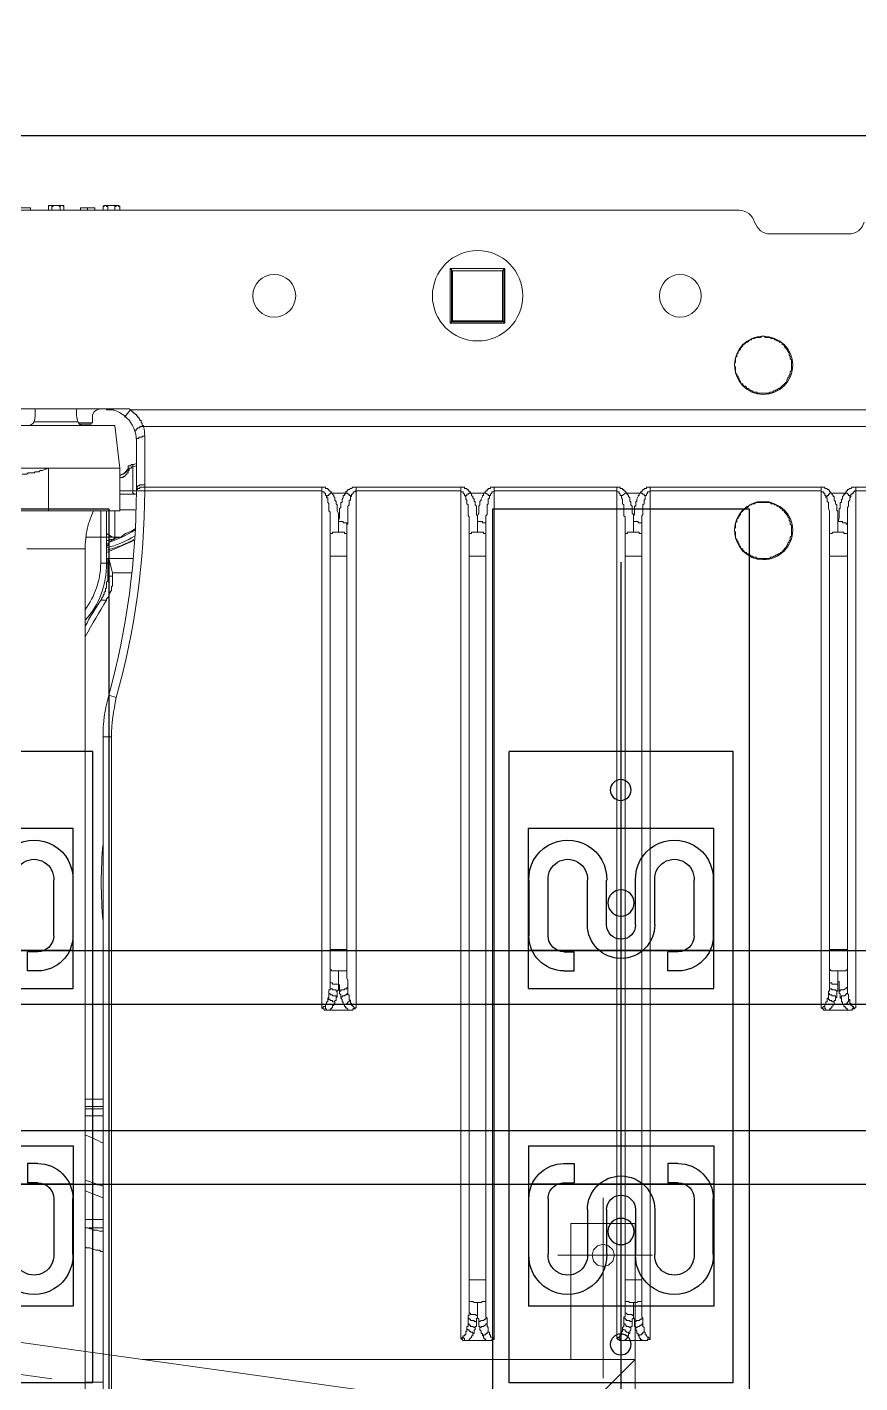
# Model space of a CAD drawing. Header units: millimetres. Extents: x 25083 to 52777, y 24772 to 45779.
# Drawn here: x 38773.1 to 39033.2, y 33867.6 to 34291.2 of the extents above; entities that cross this region are included whole.
import ezdxf

# ---------------------------------------------------------------- set-up
doc = ezdxf.new("R2010")
doc.units = ezdxf.units.MM
doc.layers.add('小车', color=7, linetype='Continuous')
doc.styles.get("Standard").update_dxf_attribs({"font": ''})
doc.styles.add('标准', font='', dxfattribs={"width": 0.667})
doc.styles.get('Standard').set_extended_font_data('SimSun')
doc.styles.get('标准').set_extended_font_data('FangSong_GB2312')
doc.dimstyles.new('ISO-25', dxfattribs={"dimtxt": 2.5, "dimasz": 2.5, "dimexe": 1.25, "dimexo": 0.625, "dimtad": 1, "dimtxsty": 'Standard', "dimcen": 2.5, "dimadec": 0, "dimazin": 0, "dimtfac": 1, "dimtmove": 0, "dimatfit": 3, "dimfxl": 1, "dimarcsym": 0})
doc.dimstyles.new('标准', dxfattribs={"dimtxt": 35, "dimasz": 4, "dimexe": 2, "dimexo": 0, "dimtad": 1, "dimdec": 1, "dimzin": 9, "dimdsep": 46, "dimtxsty": '标准', "dimcen": 0, "dimdle": 6, "dimazin": 2, "dimtfac": 1, "dimtdec": 1, "dimtmove": 0, "dimatfit": 3, "dimfxl": 1, "dimtolj": 1, "dimtzin": 0, "dimarcsym": 0})

# ---------------------------------------------------------------- blocks, each defined once
blk = doc.blocks.new('A$C6E4F4F8B')
for p, q in [((0, 70), (197.2, 70)), ((0, 70), (0, 0)), ((197.2, 70), (197.2, 0)), ((40.15, 63.8), (57.53, 63.8)), ((62.1, 63.92), (62.1, 6.08)), ((135.1, 63.92), (135.1, 6.08)), ((157.05, 63.8), (139.67, 63.8)), ((57.53, 57.8), (40.15, 57.8)), ((139.67, 57.8), (157.05, 57.8)), ((62.5, 52.83), (62.5, 49.63)), ((68.5, 52.83), (68.5, 49.63)), ((128.7, 52.83), (128.7, 49.63)), ((134.7, 52.83), (134.7, 49.63)), ((68.5, 49.63), (62.5, 49.63)), ((128.7, 49.63), (134.7, 49.63)), ((54.12, 45.5), (40.15, 45.5)), ((143.08, 45.5), (157.05, 45.5)), ((54.12, 39.5), (40.15, 39.5)), ((143.08, 39.5), (157.05, 39.5)), ((54.12, 30.5), (40.15, 30.5)), ((143.08, 30.5), (157.05, 30.5)), ((54.12, 24.5), (40.15, 24.5)), ((143.08, 24.5), (157.05, 24.5)), ((62.5, 17.17), (62.5, 20.37)), ((68.5, 20.37), (62.5, 20.37)), ((68.5, 17.17), (68.5, 20.37)), ((128.7, 17.17), (128.7, 20.37)), ((128.7, 20.37), (134.7, 20.37)), ((134.7, 17.17), (134.7, 20.37)), ((57.53, 12.2), (40.15, 12.2)), ((139.67, 12.2), (157.05, 12.2)), ((40.15, 6.2), (57.53, 6.2)), ((157.05, 6.2), (139.67, 6.2)), ((0, 0), (197.2, 0))]:
    blk.add_line(p, q)
at = {"color": 1}
for p, q in [((64, 63.92), (24, 63.92)), ((24, 63.92), (24, 6.08)), ((74, 63.92), (24, 63.92)), ((24, 63.92), (24, 6.08)), ((123.2, 63.92), (173.2, 63.92)), ((133.2, 63.92), (173.2, 63.92)), ((173.2, 63.92), (173.2, 6.08)), ((173.2, 63.92), (173.2, 6.08)), ((64, 6.08), (24, 6.08)), ((74, 6.08), (24, 6.08)), ((123.2, 6.08), (173.2, 6.08)), ((133.2, 6.08), (173.2, 6.08))]:
    blk.add_line(p, q, dxfattribs=at)
at = {"color": 6, "ltscale": 15}
for p, q in [((74, 6.08), (74, 63.92)), ((123.2, 6.08), (123.2, 63.92))]:
    blk.add_line(p, q, dxfattribs=at)
for centre in [(12, 34.89), (185.2, 34.89), (185.2, 34.89)]:
    blk.add_circle(centre, 3.25)
for centre in [(47.28, 35), (47.28, 35), (149.92, 35), (149.92, 35)]:
    blk.add_circle(centre, 4.1, dxfattribs=at)
for centre, radius, start, end in [((39.79, 51.65), 12.16, 88.3056, 271.6944), ((57.53, 52.83), 10.97, 0, 90), ((139.67, 52.83), 10.97, 90, 180), ((157.41, 51.65), 12.16, 268.3056, 91.6944), ((39.8, 51.65), 6.16, 86.7014, 273.2986), ((57.53, 52.83), 4.97, 0, 90), ((139.67, 52.83), 4.97, 90, 180), ((157.4, 51.65), 6.16, 266.7014, 93.2986), ((54.12, 35), 4.5, 270, 90), ((143.08, 35), 4.5, 90, 270), ((39.79, 18.35), 12.16, 88.3056, 271.6944), ((157.41, 18.35), 12.16, 268.3056, 91.6944), ((39.8, 18.35), 6.16, 86.7014, 273.2986), ((157.4, 18.35), 6.16, 266.7014, 93.2986), ((57.53, 17.17), 10.97, 270, 0), ((57.53, 17.17), 4.97, 270, 0), ((139.67, 17.17), 10.97, 180, 270), ((139.67, 17.17), 4.97, 180, 270)]:
    blk.add_arc(centre, radius, start, end)
at = {"ltscale": 15}
for centre, start, end in [((54.12, 35), 270, 90), ((143.08, 35), 90, 270)]:
    blk.add_arc(centre, 10.5, start, end, dxfattribs=at)
blk = doc.blocks.new('*D925')
at = {"color": 0, "lineweight": -2}
for p, q in [((29677.86, 34881.66), (29677.86, 32448.29)), ((40733.02, 34757.65), (40733.02, 32448.29)), ((29680.36, 32449.54), (40730.52, 32449.54))]:
    blk.add_line(p, q, dxfattribs=at)
at = {"color": 0}
for points in [[(29680.36, 32449.96), (29680.36, 32449.13), (29677.86, 32449.54)], [(40730.52, 32449.13), (40730.52, 32449.96), (40733.02, 32449.54)]]:
    blk.add_solid(points, dxfattribs=at)
at = {"layer": 'DEFPOINTS', "color": 0}
for p in [(29677.86, 34882.29), (40733.02, 34758.27), (40733.02, 32449.54)]:
    blk.add_point(p, dxfattribs=at)
at = {"color": 0, "insert": (35205.44, 32451.63), "char_height": 2.5, "attachment_point": 5}
blk.add_mtext('11055,15', dxfattribs=at)
blk = doc.blocks.new('zw$D2F4')
at = {"color": 7, "lineweight": 5}
for points in [[(960.71, 761.66), (960.71, 688.87)], [(992.64, 685.9), (992.64, 755.34)], [(1054.66, 755.34), (1054.66, 495.39)], [(974.07, 688.87), (974.07, 728.61)], [(987.44, 690.36), (987.44, 727.12)], [(1055.4, 716.72), (1055.4, 720.81)], [(948.82, 699.64), (948.82, 717.84)], [(972.22, 719.32), (972.22, 717.84), (972.59, 717.47), (972.59, 715.61), (972.96, 715.24), (972.96, 714.12), (973.33, 713.75), (973.33, 713.01), (973.7, 712.27), (973.7, 711.9), (974.07, 711.15)], [(1055.4, 716.72), (1054.66, 716.72)], [(988.56, 701.87), (988.56, 715.61)], [(960.71, 711.15), (974.07, 711.15)], [(1054.66, 711.15), (1055.77, 711.15)], [(1054.66, 710.04), (1055.77, 710.04)], [(1054.66, 707.44), (1055.77, 707.44)], [(1055.77, 711.15), (1056.14, 711.15), (1056.14, 710.78)], [(1055.77, 711.15), (1056.14, 710.78)], [(1056.14, 710.78), (1056.14, 710.04), (1055.77, 710.04)], [(1055.77, 710.04), (1055.77, 709.67), (1056.14, 709.67), (1056.14, 708.92)], [(1056.14, 708.92), (1056.14, 707.81), (1055.77, 707.81), (1055.77, 707.44)], [(1055.77, 707.44), (1056.14, 707.44), (1056.14, 707.07)], [(1056.14, 706.7), (1056.14, 710.78)], [(1054.66, 706.32), (1055.77, 706.32)], [(1056.14, 707.07), (1056.14, 706.32), (1055.77, 706.32)], [(1055.77, 706.32), (1056.14, 706.7)], [(529.56, 699.64), (948.82, 699.64)], [(688.5, 699.64), (688.5, 694.07)], [(730.83, 699.64), (730.46, 699.27), (730.46, 698.15), (730.09, 697.41), (730.09, 697.04), (729.72, 696.3), (729.72, 695.18), (729.35, 694.81), (729.35, 694.07)], [(736.78, 699.64), (736.78, 698.9), (736.4, 698.15), (736.4, 697.41), (736.03, 697.04), (736.03, 695.93), (735.66, 695.18), (735.66, 694.07)], [(739.38, 699.64), (739.38, 694.07)], [(748.29, 699.64), (746.06, 694.07)], [(751.63, 699.64), (749.77, 694.07)], [(771.68, 694.07), (771.68, 699.64)], [(773.91, 699.64), (773.91, 694.07)], [(774.65, 694.07), (774.65, 699.64)], [(776.88, 694.07), (776.88, 699.64)], [(987.81, 697.78), (987.81, 701.5)], [(988.19, 701.87), (988.19, 697.41)], [(1055.4, 701.13), (1054.66, 701.13)], [(1055.4, 698.9), (1054.66, 698.9)], [(1055.4, 696.67), (1055.4, 701.13)], [(736.78, 698.53), (736.78, 694.07)], [(932.85, 694.81), (932.85, 692.96)], [(944.37, 692.96), (944.37, 694.81)], [(944.37, 694.81), (960.71, 694.81)], [(987.81, 697.78), (988.19, 697.78)], [(988.19, 697.41), (990.04, 697.41)], [(1055.4, 696.67), (1054.66, 696.67)], [(890.15, 694.07), (527.33, 694.07)], [(650.25, 691.47), (890.15, 691.47)], [(890.15, 694.07), (890.15, 691.47)], [(903.15, 692.21), (902.4, 689.99)], [(932.85, 692.96), (933.23, 692.96), (933.97, 692.21), (934.71, 692.21), (935.08, 691.84), (935.45, 691.84), (935.82, 691.47), (936.94, 691.47), (937.31, 691.1), (939.91, 691.1), (940.28, 691.1)], [(940.28, 692.58), (940.28, 691.1)], [(941.4, 691.1), (940.28, 691.1)], [(945.85, 692.21), (941.4, 691.1)], [(941.4, 691.1), (941.4, 685.16)], [(944.37, 692.58), (944.37, 692.96)], [(944.37, 692.96), (960.71, 692.96)], [(945.85, 692.96), (945.85, 684.79)], [(948.82, 692.96), (945.85, 692.96)], [(951.42, 684.41), (947.71, 692.96)], [(949.19, 692.96), (948.82, 692.96)], [(948.82, 692.96), (949.19, 692.96)], [(949.19, 692.96), (949.56, 692.96), (949.94, 692.58), (950.68, 692.58), (950.68, 692.21), (951.05, 692.21), (951.05, 691.84)], [(951.42, 692.96), (951.42, 692.21), (951.79, 691.84), (951.79, 690.73), (952.16, 690.73), (952.16, 689.99), (952.54, 689.99), (952.54, 689.61)], [(955.14, 684.04), (954.39, 685.16), (953.65, 687.01), (952.54, 688.5), (952.16, 690.36), (951.79, 690.73)], [(953.65, 692.96), (952.54, 691.1)], [(960.71, 692.96), (953.65, 692.96)], [(992.64, 693.33), (992.64, 692.96), (992.27, 692.96)], [(992.27, 692.96), (992.27, 692.58)], [(992.27, 690.73), (992.27, 692.58)], [(1054.66, 694.07), (1055.77, 694.07)], [(1054.66, 692.58), (1055.77, 692.58)], [(1055.77, 694.07), (1055.77, 693.7), (1056.14, 693.7), (1056.14, 693.33)], [(1055.77, 694.07), (1056.14, 693.7)], [(1056.14, 693.33), (1056.14, 692.96), (1055.77, 692.96), (1055.77, 692.58)], [(1055.77, 692.58), (1056.14, 692.58), (1056.14, 691.47)], [(1056.14, 691.47), (1056.14, 690.36), (1055.77, 690.36)], [(1056.14, 689.24), (1056.14, 693.7)], [(952.54, 690.36), (960.71, 690.36)], [(974.07, 688.87), (960.71, 688.87)], [(961.08, 688.87), (961.08, 684.04)], [(965.9, 688.87), (965.9, 683.67)], [(967.02, 683.67), (967.02, 688.87)], [(974.07, 685.9), (973.33, 685.9), (973.33, 686.27), (972.59, 686.27), (972.59, 686.64), (972.22, 686.64), (971.85, 687.01), (971.48, 687.39), (971.48, 687.76), (971.1, 687.76), (971.1, 688.87)], [(973.33, 686.64), (972.96, 687.01), (972.59, 687.01), (972.59, 687.39), (972.22, 687.76), (972.22, 688.13), (971.85, 688.5), (971.85, 688.87)], [(973.33, 686.64), (972.96, 686.64)], [(974.07, 686.27), (973.7, 686.27), (973.33, 686.64)], [(974.07, 686.27), (973.7, 686.27)], [(987.44, 690.36), (974.07, 688.87)], [(974.45, 686.27), (974.07, 686.27)], [(974.45, 686.27), (974.07, 686.27), (974.07, 685.9)], [(974.45, 686.27), (974.82, 686.27), (974.82, 685.53)], [(992.27, 685.53), (990.04, 687.39)], [(1054.66, 690.36), (1055.77, 690.36)], [(1054.66, 688.87), (1055.77, 688.87)], [(1055.77, 690.36), (1055.77, 689.99), (1056.14, 689.99), (1056.14, 689.61)], [(1056.14, 689.61), (1056.14, 689.24), (1055.77, 689.24), (1055.77, 688.87)], [(1055.77, 688.87), (1056.14, 689.24)], [(967.02, 684.79), (966.28, 684.79), (966.28, 684.41), (965.9, 684.41), (965.9, 684.04)], [(974.45, 684.79), (967.02, 684.79)], [(967.02, 683.67), (967.02, 681.07)], [(967.02, 683.67), (967.76, 683.67)], [(968.13, 681.07), (968.13, 682.56), (967.76, 682.56), (967.76, 683.3), (967.39, 683.3), (967.39, 683.67), (967.02, 683.67)], [(967.76, 683.67), (982.62, 683.67)], [(967.76, 683.67), (968.13, 683.67), (968.13, 683.3), (968.5, 683.3), (968.5, 682.93), (968.88, 682.56), (968.88, 681.07)], [(974.07, 685.9), (974.07, 685.16), (974.45, 685.16), (974.45, 684.79)], [(974.45, 684.79), (974.82, 683.67)], [(975.19, 684.41), (975.19, 684.79), (974.45, 684.79)], [(975.19, 684.41), (975.19, 685.16), (974.82, 685.53)], [(975.56, 683.67), (975.19, 684.41)], [(982.62, 683.67), (983.36, 683.67), (983.36, 682.93), (983.73, 682.93), (983.73, 681.82), (984.1, 681.82), (984.1, 681.07)], [(985.22, 684.04), (985.96, 684.04), (985.96, 683.67), (986.33, 683.67), (986.33, 683.3), (986.7, 683.3), (986.7, 682.56), (987.07, 682.56), (987.07, 681.44)], [(987.07, 681.44), (987.44, 681.44), (987.44, 681.82), (988.19, 681.82), (988.19, 682.19), (988.93, 682.19), (988.93, 682.56), (989.3, 682.56), (989.67, 682.93), (990.04, 682.93), (990.04, 683.3), (990.41, 683.3), (990.41, 683.67), (990.79, 683.67), (990.79, 684.04), (991.16, 684.04), (991.16, 684.41), (991.53, 684.41), (991.53, 684.79), (992.27, 685.53)], [(992.27, 309.71), (992.27, 685.53)], [(967.02, 681.07), (967.02, 625.74)], [(967.02, 681.07), (968.13, 681.07)], [(968.13, 625.74), (968.13, 681.07)], [(968.13, 681.07), (968.88, 681.07)], [(968.88, 681.07), (984.1, 681.07)], [(987.07, 681.44), (987.07, 309.71)], [(805.11, 625.37), (805.11, 625), (804.73, 625), (804.73, 624.25)], [(805.85, 625), (805.85, 624.63), (805.11, 624.63), (805.11, 624.25), (804.73, 624.25)], [(804.73, 624.25), (804.73, 623.51)], [(804.73, 623.51), (804.73, 617.2)], [(806.96, 621.65), (806.59, 622.03), (806.22, 622.03), (806.22, 622.4), (805.48, 622.4), (805.48, 622.77), (805.11, 622.77), (805.11, 623.14), (804.73, 623.14), (804.73, 623.51)], [(968.13, 625.74), (805.48, 625.74)], [(805.48, 625.74), (805.48, 625.37)], [(805.48, 625.37), (805.85, 625.37), (805.85, 625)], [(805.85, 625), (805.85, 624.63), (806.59, 624.63), (806.59, 624.25), (807.33, 624.25), (807.33, 623.88), (808.08, 623.88), (808.45, 623.88)], [(808.45, 623.88), (808.45, 623.51), (808.08, 623.51), (808.08, 623.14), (807.71, 623.14), (807.71, 622.4), (807.33, 622.4), (807.33, 621.65)], [(808.45, 623.88), (808.82, 623.51), (809.93, 623.51)], [(809.93, 623.51), (809.93, 623.14), (809.56, 623.14), (809.56, 622.4), (809.19, 622.4), (809.19, 621.28), (808.82, 621.28), (808.82, 620.91)], [(809.93, 623.51), (811.05, 623.51), (811.05, 623.14), (811.79, 623.14)], [(811.79, 623.14), (811.42, 623.14), (811.42, 622.4), (811.05, 622.4), (811.05, 621.65), (811.05, 621.28), (810.68, 621.28), (810.68, 620.91)], [(811.79, 623.14), (813.65, 623.14)], [(813.65, 623.14), (813.28, 623.14), (813.28, 622.4), (812.9, 622.4), (812.9, 621.65), (812.9, 620.54)], [(813.65, 623.14), (817.36, 623.14)], [(817.36, 623.14), (817.36, 622.77), (816.99, 622.77), (816.99, 622.03), (816.99, 621.65), (816.99, 620.54)], [(953.65, 623.14), (817.36, 623.14)], [(823.67, 617.94), (823.67, 623.14)], [(946.59, 623.14), (946.59, 617.94)], [(953.65, 623.14), (960.33, 623.14), (960.71, 623.51), (962.93, 623.51), (963.31, 623.88), (964.79, 623.88), (964.79, 624.25), (965.16, 624.25)], [(954.02, 620.54), (954.02, 622.4), (953.65, 622.4), (953.65, 623.14)], [(966.28, 622.77), (966.28, 622.4), (965.9, 622.4), (965.53, 622.03), (965.16, 622.03), (964.79, 621.65), (964.05, 621.65), (963.68, 621.28), (962.93, 621.28), (962.56, 620.91), (960.71, 620.91), (959.96, 620.54), (957.36, 620.54), (956.62, 620.54), (954.02, 620.54)], [(965.16, 624.25), (965.53, 624.25), (965.53, 624.63), (966.28, 624.63), (966.28, 625), (966.65, 625), (966.65, 625.37), (966.65, 625.74), (967.02, 625.74)], [(966.28, 622.77), (966.28, 623.14), (965.9, 623.14), (965.9, 623.51), (965.53, 623.51), (965.53, 623.88), (965.16, 624.25)], [(966.28, 622.77), (966.65, 622.77), (966.65, 623.14), (967.02, 623.14), (967.02, 623.51), (967.39, 623.51), (967.39, 623.88), (967.76, 623.88), (967.76, 624.63), (968.13, 624.63), (968.13, 625), (968.13, 625.74)], [(966.28, 618.31), (966.28, 622.77)], [(804.73, 617.2), (804.73, 617.57), (805.11, 617.57), (805.11, 617.94), (805.48, 617.94), (805.48, 618.31), (805.85, 618.31), (805.85, 618.68), (806.22, 618.68)], [(806.22, 618.68), (806.59, 618.68), (806.59, 617.94), (806.96, 617.94), (806.96, 617.57), (807.33, 617.57), (807.33, 617.2), (807.71, 617.2), (807.71, 616.83)], [(808.82, 619.8), (808.45, 619.8), (808.08, 619.43), (807.33, 619.43), (807.33, 619.06), (806.59, 619.06)], [(807.33, 621.65), (806.96, 621.65)], [(807.33, 621.65), (806.96, 621.65)], [(807.33, 621.65), (807.71, 621.65), (807.71, 621.28), (808.82, 621.28), (808.82, 620.91)], [(808.82, 620.91), (810.68, 620.91)], [(808.82, 619.8), (809.56, 619.8), (809.93, 620.17), (810.68, 620.17)], [(809.93, 617.57), (809.93, 617.94), (809.56, 617.94), (809.56, 618.31), (809.19, 618.68), (809.19, 619.43), (808.82, 619.43), (808.82, 619.8)], [(812.9, 620.54), (811.05, 620.54), (810.68, 620.91)], [(816.99, 620.54), (812.9, 620.54), (812.53, 620.17), (810.68, 620.17)], [(811.79, 617.57), (811.79, 617.94), (811.42, 617.94), (811.42, 618.68), (811.05, 618.68), (811.05, 619.43), (811.05, 619.8), (810.68, 619.8), (810.68, 620.17)], [(816.99, 620.54), (812.9, 620.54)], [(816.99, 620.54), (816.99, 617.94), (817.36, 617.94)], [(953.65, 617.94), (953.65, 618.68), (954.02, 618.68), (954.02, 619.06), (954.02, 620.54)], [(954.02, 620.54), (957.36, 620.54)], [(956.62, 617.57), (956.62, 617.94), (956.99, 617.94), (956.99, 619.06), (957.36, 619.06), (957.36, 619.43), (957.36, 620.54)], [(960.71, 620.17), (961.45, 620.17), (961.82, 619.8), (962.19, 619.8)], [(962.19, 619.8), (963.31, 619.8), (963.31, 619.43)], [(963.31, 619.43), (964.42, 619.43)], [(965.16, 619.06), (965.53, 619.06), (965.53, 618.68), (965.9, 618.68), (965.9, 618.31), (966.28, 618.31)], [(804.73, 617.2), (804.73, 616.08)], [(804.73, 616.08), (805.11, 616.08), (805.11, 615.34), (805.48, 615.34), (805.48, 614.97)], [(805.85, 615.71), (805.48, 615.71), (805.48, 614.97)], [(805.48, 614.97), (968.13, 614.97)], [(805.85, 615.71), (805.85, 616.08), (806.22, 616.08), (806.22, 616.46), (806.96, 616.46), (806.96, 616.83), (807.71, 616.83)], [(809.93, 617.57), (809.56, 617.57), (809.56, 617.2), (808.08, 617.2), (807.71, 616.83)], [(811.79, 617.57), (809.93, 617.57)], [(817.36, 617.94), (814.76, 617.94), (814.02, 617.57), (811.79, 617.57)], [(953.65, 617.94), (817.36, 617.94)], [(956.62, 617.57), (956.62, 617.94), (953.65, 617.94)], [(965.16, 616.83), (964.05, 616.83), (964.05, 617.2), (962.56, 617.2), (962.19, 617.57), (956.62, 617.57)], [(965.16, 616.83), (965.53, 616.83), (965.53, 617.2), (965.9, 617.2), (965.9, 617.57), (966.28, 617.57), (966.28, 618.31)], [(967.02, 614.97), (967.02, 615.34), (966.65, 615.34), (966.65, 615.71), (966.28, 616.08), (965.9, 616.08), (965.9, 616.46), (965.16, 616.46), (965.16, 616.83)], [(968.13, 614.97), (968.13, 616.08), (967.76, 616.46), (967.76, 616.83), (967.39, 617.2), (967.39, 617.57), (967.02, 617.57), (967.02, 617.94), (966.65, 617.94), (966.65, 618.31), (966.28, 618.31)], [(967.02, 614.97), (967.02, 582.29)], [(968.13, 582.29), (968.13, 614.97)], [(1019.38, 568.55), (1019.38, 585.63)], [(1019.38, 585.63), (1036.46, 585.63)], [(1020.12, 584.89), (1019.38, 585.63)], [(1019.75, 568.92), (1019.75, 585.26)], [(1036.46, 585.26), (1019.75, 585.26)], [(1020.12, 584.89), (1020.12, 569.29)], [(1035.72, 584.89), (1020.12, 584.89)], [(1035.72, 584.89), (1036.46, 585.63)], [(1035.72, 584.89), (1035.72, 569.29)], [(1036.46, 585.63), (1036.46, 568.55)], [(1036.46, 585.26), (1036.46, 568.92)], [(701.87, 581.92), (701.5, 581.55), (701.5, 580.81)], [(702.61, 581.55), (702.24, 581.55), (702.24, 581.18), (701.5, 581.18), (701.5, 580.81)], [(701.5, 580.81), (701.5, 580.06)], [(968.13, 582.29), (702.24, 582.29)], [(702.24, 582.29), (702.24, 581.92)], [(702.24, 581.92), (702.61, 581.92), (702.61, 581.55)], [(702.61, 581.55), (702.98, 581.55), (702.98, 581.18), (703.35, 581.18), (703.35, 580.81), (704.47, 580.81), (704.47, 580.43), (704.84, 580.43), (705.21, 580.43)], [(705.21, 580.43), (704.84, 580.06), (704.84, 579.69), (704.47, 579.69), (704.47, 579.32), (704.1, 579.32), (704.1, 578.58), (703.73, 578.58), (703.73, 578.21)], [(705.21, 580.43), (705.95, 580.43), (705.95, 580.06), (706.7, 580.06)], [(953.65, 579.69), (958.85, 579.69), (959.22, 580.06), (962.56, 580.06), (962.93, 580.43), (964.05, 580.43), (964.42, 580.81), (965.16, 580.81)], [(965.16, 580.81), (965.53, 581.18), (965.9, 581.18), (966.28, 581.55), (966.65, 581.55), (966.65, 581.92), (966.65, 582.29), (967.02, 582.29)], [(966.28, 579.32), (966.28, 579.69), (965.9, 580.06), (965.9, 580.43), (965.53, 580.43), (965.53, 580.81), (965.16, 580.81)], [(966.28, 579.32), (966.65, 579.32), (966.65, 579.69), (967.02, 579.69), (967.02, 580.06), (967.39, 580.06), (967.39, 580.43), (967.76, 580.43), (967.76, 581.18), (968.13, 581.18), (968.13, 581.55), (968.13, 582.29)], [(701.5, 580.06), (701.5, 574.12)], [(703.73, 578.21), (703.73, 578.58), (702.98, 578.58), (702.98, 578.95), (702.61, 578.95), (701.87, 579.69), (701.5, 579.69), (701.5, 580.06)], [(705.58, 576.35), (704.84, 576.35), (704.47, 575.98), (703.73, 575.98), (703.73, 575.61), (702.98, 575.61)], [(703.73, 578.21), (704.84, 578.21), (704.84, 577.83), (705.58, 577.83)], [(706.7, 580.06), (706.7, 579.69), (706.32, 579.69), (706.32, 579.32), (705.95, 579.32), (705.95, 578.58), (705.58, 578.21), (705.58, 577.83)], [(705.58, 577.83), (705.95, 577.83), (705.95, 577.46), (707.44, 577.46)], [(705.58, 576.35), (705.95, 576.35), (705.95, 576.72), (707.44, 576.72)], [(706.7, 574.12), (706.7, 574.49), (706.32, 574.49), (706.32, 574.86), (705.95, 575.24), (705.95, 575.98), (705.58, 575.98), (705.58, 576.35)], [(706.7, 580.06), (708.55, 580.06)], [(708.55, 580.06), (708.55, 579.69), (708.18, 579.69), (708.18, 579.32), (707.81, 579.32), (707.81, 578.21), (707.44, 578.21), (707.44, 577.46)], [(709.3, 577.09), (708.55, 577.09), (708.55, 577.46), (707.44, 577.46)], [(713.38, 577.09), (708.55, 577.09), (708.18, 576.72), (707.44, 576.72)], [(708.55, 574.12), (708.55, 574.49), (708.18, 574.49), (708.18, 574.86), (707.81, 575.24), (707.81, 575.98), (707.44, 576.35), (707.44, 576.72)], [(708.55, 580.06), (709.3, 580.06), (709.3, 579.69), (710.41, 579.69)], [(710.41, 579.69), (710.04, 579.69), (710.04, 579.32), (709.67, 579.32), (709.67, 578.21), (709.67, 577.83), (709.3, 577.46), (709.3, 577.09)], [(713.38, 577.09), (709.3, 577.09)], [(710.41, 579.69), (714.12, 579.69)], [(714.12, 579.69), (713.75, 579.69), (713.75, 578.58), (713.38, 578.21), (713.38, 577.09)], [(713.38, 577.09), (713.38, 575.98), (713.75, 575.61), (713.75, 574.49), (714.12, 574.49)], [(953.65, 579.69), (714.12, 579.69)], [(720.44, 574.49), (720.44, 579.69)], [(946.59, 579.69), (946.59, 574.49)], [(954.02, 577.09), (954.02, 578.95), (953.65, 578.95), (953.65, 579.69)], [(953.65, 574.49), (953.65, 575.24), (954.02, 575.24), (954.02, 575.61), (954.02, 577.09)], [(966.28, 579.32), (965.9, 578.95), (965.53, 578.95), (965.16, 578.58), (964.79, 578.58), (964.42, 578.21), (963.68, 578.21), (963.68, 577.83), (962.56, 577.83), (962.19, 577.46), (959.59, 577.46), (958.85, 577.09), (957.36, 577.09), (956.62, 577.09), (954.02, 577.09)], [(954.02, 577.09), (957.36, 577.09)], [(956.62, 574.49), (956.99, 574.49), (956.99, 575.61), (957.36, 575.61), (957.36, 575.98), (957.36, 577.09)], [(960.71, 576.72), (962.19, 576.72)], [(962.19, 576.72), (962.56, 576.35), (963.31, 576.35)], [(963.31, 576.35), (963.68, 576.35), (964.05, 575.98), (964.42, 575.98)], [(966.28, 574.86), (966.28, 579.32)], [(701.5, 574.12), (701.5, 574.49), (701.87, 574.49), (701.87, 574.86), (702.24, 574.86), (702.24, 575.24), (702.98, 575.24), (702.98, 575.61)], [(701.5, 574.12), (701.5, 572.64)], [(701.5, 572.64), (701.87, 572.64), (701.87, 571.89), (702.24, 571.89)], [(702.61, 572.26), (702.24, 572.26), (702.24, 571.89)], [(702.24, 571.89), (968.13, 571.89)], [(702.61, 572.26), (702.61, 573.01), (703.35, 573.01), (703.35, 573.38), (704.1, 573.38), (704.1, 573.75), (704.47, 573.75)], [(702.98, 575.61), (702.98, 575.24), (703.35, 575.24), (703.35, 574.49), (703.73, 574.49), (703.73, 574.12), (704.1, 574.12), (704.1, 573.75), (704.47, 573.75)], [(706.7, 574.12), (705.95, 574.12), (705.58, 573.75), (704.47, 573.75)], [(708.55, 574.12), (706.7, 574.12)], [(714.12, 574.49), (708.92, 574.49), (708.55, 574.12)], [(953.65, 574.49), (714.12, 574.49)], [(956.62, 574.49), (953.65, 574.49)], [(965.16, 573.38), (964.79, 573.38), (964.42, 573.75), (962.93, 573.75), (962.56, 574.12), (959.59, 574.12), (959.22, 574.49), (956.62, 574.49)], [(965.16, 575.61), (965.53, 575.61), (965.53, 575.24), (966.28, 575.24), (966.28, 574.86)], [(965.16, 573.38), (965.53, 573.38), (965.53, 573.75), (965.9, 573.75), (965.9, 574.12), (966.28, 574.49), (966.28, 574.86)], [(967.02, 571.89), (966.65, 571.89), (966.65, 572.64), (966.28, 572.64), (965.9, 573.01), (965.53, 573.01), (965.53, 573.38), (965.16, 573.38)], [(968.13, 571.89), (968.13, 573.01), (967.76, 573.01), (967.76, 573.75), (967.39, 573.75), (967.39, 574.12), (967.02, 574.12), (967.02, 574.49), (966.65, 574.49), (966.65, 574.86), (966.28, 574.86)], [(967.02, 571.89), (967.02, 533.64)], [(968.13, 533.64), (968.13, 571.89)], [(1020.12, 569.29), (1019.38, 568.55)], [(1036.46, 568.55), (1019.38, 568.55)], [(1019.75, 568.92), (1036.46, 568.92)], [(1020.12, 569.29), (1035.72, 569.29)], [(1035.72, 569.29), (1036.46, 568.55)], [(701.87, 533.27), (701.87, 532.9), (701.5, 532.9), (701.5, 532.16)], [(702.61, 532.9), (702.24, 532.9), (702.24, 532.53), (701.5, 532.53), (701.5, 532.16)], [(701.5, 532.16), (701.5, 531.41)], [(701.5, 531.41), (701.5, 525.47)], [(703.73, 529.56), (703.73, 529.93), (702.98, 529.93), (702.98, 530.3), (702.24, 530.3), (702.24, 530.67), (701.87, 530.67), (701.87, 531.04), (701.5, 531.04), (701.5, 531.41)], [(968.13, 533.64), (702.24, 533.64)], [(702.24, 533.64), (702.24, 533.27)], [(702.24, 533.27), (702.61, 533.27), (702.61, 532.9)], [(702.61, 532.9), (702.98, 532.53), (703.35, 532.53), (703.35, 532.16), (704.1, 532.16), (704.47, 531.79), (704.84, 531.79), (705.21, 531.79)], [(705.21, 531.79), (704.84, 531.41), (704.84, 531.04), (704.47, 531.04), (704.47, 530.67), (704.1, 530.67), (704.1, 529.93), (703.73, 529.93), (703.73, 529.56)], [(703.73, 529.56), (704.47, 529.56), (704.84, 529.19), (705.58, 529.19)], [(705.21, 531.79), (705.58, 531.79), (705.95, 531.41), (706.7, 531.41)], [(706.7, 531.41), (706.7, 531.04), (706.32, 531.04), (706.32, 530.67), (705.95, 530.67), (705.95, 529.93), (705.58, 529.56), (705.58, 529.19)], [(706.7, 531.41), (708.55, 531.41)], [(708.55, 531.41), (708.55, 531.04), (708.18, 531.04), (708.18, 530.67), (707.81, 530.67), (707.81, 529.56), (707.44, 529.56), (707.44, 528.82)], [(708.55, 531.41), (708.92, 531.41), (708.92, 531.04), (710.41, 531.04)], [(710.41, 531.04), (710.04, 531.04), (710.04, 530.67), (709.67, 530.3), (709.67, 529.56), (709.67, 528.82), (709.3, 528.82), (709.3, 528.44)], [(710.41, 531.04), (714.12, 531.04)], [(714.12, 531.04), (713.75, 531.04), (713.75, 529.93), (713.38, 529.56), (713.38, 528.44)], [(953.65, 531.04), (714.12, 531.04)], [(720.44, 525.84), (720.44, 531.04)], [(946.59, 531.04), (946.59, 525.84)], [(953.65, 531.04), (958.85, 531.04), (959.22, 531.41), (962.56, 531.41), (962.93, 531.79), (964.42, 531.79), (964.79, 532.16), (965.16, 532.16)], [(954.02, 528.44), (954.02, 530.3), (953.65, 530.3), (953.65, 531.04)], [(966.28, 530.67), (965.53, 529.93), (965.16, 529.93), (964.79, 529.56), (963.68, 529.56), (963.68, 529.19), (962.56, 529.19), (962.19, 528.82), (959.96, 528.82), (959.59, 528.44), (957.36, 528.44), (956.62, 528.44), (954.02, 528.44)], [(965.16, 532.16), (965.53, 532.16), (965.53, 532.53), (965.9, 532.53), (966.28, 532.9), (966.65, 532.9), (966.65, 533.27), (966.65, 533.64), (967.02, 533.64)], [(966.28, 530.67), (966.28, 531.04), (965.53, 531.79), (965.53, 532.16), (965.16, 532.16)], [(966.28, 530.67), (966.65, 530.67), (966.65, 531.04), (967.02, 531.04), (967.02, 531.41), (967.39, 531.41), (967.39, 531.79), (967.76, 531.79), (967.76, 532.53), (968.13, 532.53), (968.13, 532.9), (968.13, 533.64)], [(966.28, 526.22), (966.28, 530.67)], [(701.5, 525.47), (701.5, 525.84), (701.87, 525.84), (701.87, 526.22), (702.24, 526.22), (702.24, 526.59), (702.98, 526.59), (702.98, 526.96)], [(701.5, 525.47), (701.5, 523.99)], [(705.58, 527.7), (704.84, 527.7), (704.47, 527.33), (703.73, 527.33), (703.73, 526.96), (702.98, 526.96)], [(702.98, 526.96), (702.98, 526.59), (703.35, 526.59), (703.35, 525.84), (703.73, 525.84), (703.73, 525.47), (704.1, 525.47), (704.1, 525.1), (704.47, 525.1)], [(706.7, 525.47), (705.95, 525.47), (705.58, 525.1), (704.47, 525.1)], [(705.58, 529.19), (705.95, 529.19), (705.95, 528.82), (707.44, 528.82)], [(705.58, 527.7), (705.95, 527.7), (705.95, 528.07), (707.44, 528.07)], [(706.7, 525.47), (706.7, 525.84), (706.32, 525.84), (706.32, 526.22), (705.95, 526.59), (705.95, 526.96), (705.58, 527.33), (705.58, 527.7)], [(708.55, 525.47), (706.7, 525.47)], [(709.3, 528.44), (708.55, 528.44), (708.18, 528.82), (707.44, 528.82)], [(713.38, 528.44), (708.55, 528.44), (708.18, 528.07), (707.44, 528.07)], [(708.55, 525.47), (708.55, 525.84), (708.18, 525.84), (708.18, 526.22), (707.81, 526.59), (707.81, 527.33), (707.44, 527.7), (707.44, 528.07)], [(714.12, 525.84), (708.92, 525.84), (708.55, 525.47)], [(713.38, 528.44), (709.3, 528.44)], [(713.38, 528.44), (713.38, 527.33), (713.75, 526.96), (713.75, 525.84), (714.12, 525.84)], [(953.65, 525.84), (714.12, 525.84)], [(953.65, 525.84), (953.65, 526.59), (954.02, 526.59), (954.02, 526.96), (954.02, 528.44)], [(956.62, 525.84), (953.65, 525.84)], [(954.02, 528.44), (957.36, 528.44)], [(956.62, 525.84), (956.99, 525.84), (956.99, 526.96), (957.36, 526.96), (957.36, 527.33), (957.36, 528.44)], [(965.16, 524.73), (964.42, 524.73), (964.05, 525.1), (962.93, 525.1), (962.56, 525.47), (959.59, 525.47), (959.22, 525.84), (956.62, 525.84)], [(960.71, 528.07), (962.19, 528.07)], [(962.19, 528.07), (962.19, 527.7), (963.31, 527.7)], [(963.31, 527.7), (963.68, 527.7), (963.68, 527.33), (964.42, 527.33)], [(965.16, 526.96), (965.53, 526.96), (965.53, 526.59), (966.28, 526.59), (966.28, 526.22)], [(965.16, 524.73), (965.53, 524.73), (965.53, 525.1), (965.9, 525.1), (965.9, 525.47), (966.28, 525.84), (966.28, 526.22)], [(968.13, 523.24), (968.13, 524.36), (967.76, 524.36), (967.76, 525.1), (967.39, 525.1), (967.39, 525.47), (967.02, 525.47), (967.02, 525.84), (966.65, 525.84), (966.65, 526.22), (966.28, 526.22)], [(701.5, 523.99), (701.87, 523.99), (701.87, 523.24), (702.24, 523.24)], [(702.61, 523.62), (702.24, 523.62), (702.24, 523.24)], [(702.24, 523.24), (968.13, 523.24)], [(702.61, 523.62), (702.61, 523.99), (702.98, 524.36), (703.35, 524.36), (703.35, 524.73), (704.1, 524.73), (704.1, 525.1), (704.47, 525.1)], [(967.02, 523.24), (966.65, 523.24), (966.65, 523.99), (966.28, 523.99), (965.9, 524.36), (965.53, 524.36), (965.53, 524.73), (965.16, 524.73)], [(967.02, 523.24), (967.02, 469.77)], [(968.13, 469.77), (968.13, 523.24)], [(954.76, 496.88), (954.39, 496.88), (954.02, 496.51), (952.16, 496.51), (951.79, 496.14), (951.42, 496.14), (951.05, 495.76), (950.68, 495.76), (950.31, 495.39), (949.94, 495.39), (949.56, 495.02), (949.19, 495.02), (948.82, 494.65), (948.82, 494.28), (948.45, 494.28), (947.71, 493.54), (947.71, 493.16), (947.34, 493.16), (947.34, 492.79), (947.34, 492.42), (946.97, 492.42), (946.97, 492.05), (946.59, 491.68), (946.59, 491.31), (946.22, 490.94), (946.22, 490.19), (945.85, 489.82), (945.85, 485.74), (946.22, 485.74), (946.22, 484.99), (946.59, 484.62), (946.59, 484.25), (946.97, 483.88), (946.97, 483.51), (947.34, 483.14), (947.34, 482.77), (947.71, 482.4), (947.71, 482.02), (948.08, 482.02), (949.56, 480.54), (949.94, 480.54), (950.31, 480.17), (950.68, 480.17), (951.05, 479.8), (951.42, 479.8), (951.42, 479.42), (952.54, 479.42), (952.91, 479.05), (954.76, 479.05)], [(954.76, 479.05), (956.25, 479.05), (956.62, 479.42), (957.36, 479.42), (957.73, 479.8), (958.48, 479.8), (958.85, 480.17), (959.22, 480.17), (960.33, 481.28), (960.71, 481.28), (960.71, 481.65), (961.08, 482.02), (961.45, 482.02), (961.45, 482.4), (962.19, 483.14), (962.19, 483.51), (962.56, 483.88), (962.56, 484.25), (962.93, 484.62), (962.93, 485.37), (963.31, 485.74), (963.31, 490.19), (962.93, 490.57), (962.93, 491.31), (962.56, 491.68), (962.56, 492.05), (961.82, 492.79), (961.82, 493.16), (961.45, 493.16), (961.45, 493.54), (959.96, 495.02), (959.59, 495.02), (959.22, 495.39), (958.85, 495.39), (958.85, 495.76), (958.48, 495.76), (958.11, 496.14), (957.36, 496.14), (956.99, 496.51), (955.51, 496.51), (955.14, 496.88), (954.76, 496.88)], [(1006.38, 496.88), (1006.01, 496.88), (1005.64, 496.51), (1003.78, 496.51), (1003.41, 496.14), (1003.04, 496.14), (1002.67, 495.76), (1002.3, 495.76), (1001.93, 495.39), (1001.56, 495.39), (1001.18, 495.02), (1000.81, 495.02), (1000.44, 494.65), (1000.44, 494.28), (1000.07, 494.28), (999.7, 493.91), (999.7, 493.54), (999.33, 493.16), (998.96, 493.16), (998.96, 492.79), (998.96, 492.42), (998.58, 492.42), (998.58, 492.05), (998.21, 491.68), (998.21, 491.31), (997.84, 490.94), (997.84, 489.82), (997.47, 489.82), (997.47, 486.11), (997.84, 485.74), (997.84, 484.99), (998.21, 484.62), (998.21, 484.25), (998.58, 483.88), (998.58, 483.51), (998.96, 483.14), (998.96, 482.77), (1001.18, 480.54), (1001.56, 480.54), (1001.93, 480.17), (1002.3, 480.17), (1002.67, 479.8), (1003.04, 479.8), (1003.41, 479.42), (1004.15, 479.42), (1004.53, 479.05), (1006.38, 479.05)], [(1006.38, 479.05), (1007.87, 479.05), (1008.24, 479.42), (1008.98, 479.42), (1009.35, 479.8), (1010.1, 479.8), (1010.47, 480.17), (1010.84, 480.17), (1011.95, 481.28), (1012.32, 481.28), (1012.7, 481.65), (1012.7, 482.02), (1013.07, 482.02), (1013.44, 482.4), (1013.44, 482.77), (1013.81, 483.14), (1013.81, 483.51), (1014.18, 483.88), (1014.18, 484.25), (1014.55, 484.62), (1014.55, 485.37), (1014.92, 485.74), (1014.92, 487.22), (1015.3, 487.59), (1015.3, 488.34), (1014.92, 488.71), (1014.92, 490.19), (1014.55, 490.57), (1014.55, 491.31), (1014.18, 491.68), (1014.18, 492.05), (1013.44, 492.79), (1013.44, 493.16), (1012.7, 493.91), (1012.7, 494.28), (1012.32, 494.28), (1011.58, 495.02), (1011.21, 495.02), (1010.47, 495.76), (1010.1, 495.76), (1009.73, 496.14), (1008.98, 496.14), (1008.61, 496.51), (1007.13, 496.51), (1006.75, 496.88), (1006.38, 496.88)], [(1047.23, 485.74), (1047.23, 461.23)], [(805.11, 469.4), (805.11, 469.03), (804.73, 469.03), (804.73, 468.28)], [(805.85, 469.03), (805.85, 468.66), (805.11, 468.66), (805.11, 468.28), (804.73, 468.28)], [(804.73, 468.28), (804.73, 467.54)], [(804.73, 467.54), (804.73, 461.23)], [(806.96, 465.68), (806.59, 465.68), (806.59, 466.06), (806.22, 466.06), (805.85, 466.43), (805.48, 466.43), (805.48, 466.8), (805.11, 466.8), (805.11, 467.17), (804.73, 467.17), (804.73, 467.54)], [(968.13, 469.77), (805.48, 469.77)], [(805.48, 469.77), (805.48, 469.4)], [(805.48, 469.4), (805.85, 469.03)], [(805.85, 469.03), (805.85, 468.66), (806.59, 468.66), (806.59, 468.28), (807.33, 468.28), (807.33, 467.91), (808.08, 467.91), (808.45, 467.91), (808.45, 467.54)], [(808.45, 467.54), (808.08, 467.54), (808.08, 467.17), (807.71, 467.17), (807.71, 466.43), (807.33, 466.43), (807.33, 465.68)], [(808.45, 467.54), (809.93, 467.54)], [(809.93, 467.54), (809.93, 467.17), (809.56, 467.17), (809.56, 466.43), (809.19, 466.43), (809.19, 465.31), (808.82, 465.31), (808.82, 464.94)], [(809.93, 467.54), (810.68, 467.54), (810.68, 467.17), (811.79, 467.17)], [(811.79, 467.17), (811.42, 467.17), (811.42, 466.43), (811.05, 466.43), (811.05, 465.68), (811.05, 465.31), (810.68, 464.94), (810.68, 464.57)], [(811.79, 467.17), (813.65, 467.17)], [(813.65, 467.17), (813.28, 467.17), (813.28, 466.43), (812.9, 466.43), (812.9, 465.68), (812.9, 465.31), (812.9, 464.57)], [(813.65, 467.17), (817.36, 467.17)], [(817.36, 467.17), (817.36, 466.8), (816.99, 466.8), (816.99, 466.06), (816.99, 465.68), (816.99, 464.57)], [(953.65, 467.17), (817.36, 467.17)], [(823.67, 461.6), (823.67, 467.17)], [(946.59, 467.17), (946.59, 461.6)], [(953.65, 467.17), (960.71, 467.17), (961.45, 467.54), (963.31, 467.54), (963.68, 467.91), (964.79, 467.91), (964.79, 468.28), (965.16, 468.28)], [(954.02, 464.57), (954.02, 466.06), (953.65, 466.43), (953.65, 466.8), (953.65, 467.17)], [(966.28, 466.8), (966.28, 466.43), (965.9, 466.43), (965.53, 466.06), (965.16, 466.06), (965.16, 465.68), (964.05, 465.68), (963.68, 465.31), (962.93, 465.31), (962.56, 464.94), (960.71, 464.94), (960.71, 464.57), (957.36, 464.57), (956.62, 464.57), (954.02, 464.57)], [(965.16, 468.28), (965.53, 468.28), (965.53, 468.66), (966.28, 468.66), (966.28, 469.03), (966.65, 469.03), (966.65, 469.4), (966.65, 469.77), (967.02, 469.77)], [(966.28, 466.8), (966.28, 467.17), (965.9, 467.17), (965.9, 467.54), (965.53, 467.54), (965.53, 467.91), (965.16, 467.91), (965.16, 468.28)], [(966.28, 466.8), (966.65, 466.8), (966.65, 467.17), (967.02, 467.17), (967.39, 467.54), (967.39, 467.91), (967.76, 467.91), (967.76, 468.66), (968.13, 468.66), (968.13, 469.03), (968.13, 469.77)], [(966.28, 462.34), (966.28, 466.8)], [(804.73, 461.23), (804.73, 461.6), (805.11, 461.6), (805.11, 461.97), (805.48, 461.97), (805.48, 462.34), (805.85, 462.34), (805.85, 462.71), (806.22, 462.71)], [(806.22, 462.71), (806.59, 462.71), (806.59, 461.97), (806.96, 461.97), (806.96, 461.6), (807.33, 461.6), (807.33, 461.23), (807.71, 461.23), (807.71, 460.86)], [(808.82, 463.83), (808.45, 463.83), (808.45, 463.46), (807.33, 463.46), (807.33, 463.08), (806.59, 463.08), (806.59, 462.71)], [(807.33, 465.68), (806.96, 465.68)], [(807.33, 465.68), (806.96, 465.68)], [(807.33, 465.68), (807.71, 465.68), (807.71, 465.31), (808.45, 465.31), (808.82, 464.94)], [(808.82, 464.94), (810.68, 464.94), (810.68, 464.57)], [(808.82, 463.83), (809.93, 463.83), (809.93, 464.2), (810.68, 464.2)], [(809.93, 461.6), (809.93, 461.97), (809.56, 461.97), (809.56, 462.34), (809.19, 462.34), (809.19, 463.46), (808.82, 463.46), (808.82, 463.83)], [(816.99, 464.57), (813.65, 464.57), (813.65, 464.2), (810.68, 464.2)], [(812.9, 464.57), (810.68, 464.57)], [(811.79, 461.6), (811.79, 461.97), (811.42, 461.97), (811.42, 462.34), (811.05, 462.71), (811.05, 463.46), (811.05, 463.83), (810.68, 463.83), (810.68, 464.2)], [(816.99, 464.57), (812.9, 464.57)], [(816.99, 464.57), (816.99, 461.97), (817.36, 461.97), (817.36, 461.6)], [(953.65, 461.6), (953.65, 462.71), (954.02, 462.71), (954.02, 463.08), (954.02, 464.57)], [(954.02, 464.57), (957.36, 464.57)], [(956.62, 461.6), (956.62, 461.97), (956.99, 461.97), (956.99, 463.08), (957.36, 463.08), (957.36, 463.46), (957.36, 464.57)], [(960.71, 464.2), (961.45, 464.2), (961.45, 463.83), (962.19, 463.83)], [(962.19, 463.83), (963.31, 463.83), (963.31, 463.46)], [(963.31, 463.46), (964.42, 463.46), (964.42, 463.08)], [(965.16, 463.08), (965.53, 462.71), (965.9, 462.71), (965.9, 462.34), (966.28, 462.34)], [(965.16, 460.49), (965.16, 460.86), (965.53, 460.86), (965.53, 461.23), (965.9, 461.23), (965.9, 461.6), (966.28, 461.6), (966.28, 462.34)], [(968.13, 459), (968.13, 460.11), (967.76, 460.49), (967.76, 460.86), (967.39, 461.23), (967.39, 461.6), (967.02, 461.6), (967.02, 461.97), (966.65, 461.97), (966.28, 462.34)], [(804.73, 461.23), (804.73, 460.11)], [(804.73, 460.11), (805.11, 460.11), (805.11, 459.37), (805.48, 459.37), (805.48, 459)], [(805.85, 459.74), (805.48, 459.74), (805.48, 459)], [(805.48, 459), (968.13, 459)], [(805.85, 459.74), (805.85, 460.11), (806.22, 460.11), (806.22, 460.49), (806.96, 460.49), (806.96, 460.86), (807.71, 460.86)], [(809.93, 461.6), (809.56, 461.23), (808.08, 461.23), (808.08, 460.86), (807.71, 460.86)], [(811.79, 461.6), (809.93, 461.6)], [(817.36, 461.6), (811.79, 461.6)], [(953.65, 461.6), (817.36, 461.6)], [(956.62, 461.6), (953.65, 461.6)], [(965.16, 460.49), (964.79, 460.86), (964.05, 460.86), (963.68, 461.23), (962.19, 461.23), (961.82, 461.6), (956.62, 461.6)], [(967.02, 459), (967.02, 459.37), (966.65, 459.37), (966.65, 459.74), (966.28, 459.74), (966.28, 460.11), (965.9, 460.11), (965.9, 460.49), (965.16, 460.49)], [(967.02, 459), (967.02, 307.11)], [(968.13, 309.71), (968.13, 459)]]:
    blk.add_lwpolyline(points, dxfattribs=at)
at = {"color": 7, "lineweight": 0}
for points in [[(952.54, 688.87), (952.54, 699.27)], [(940.28, 692.58), (938.8, 692.58), (938.42, 692.96), (936.57, 692.96), (936.57, 693.33), (935.45, 693.33), (935.45, 693.7), (934.71, 693.7), (934.34, 694.07), (933.97, 694.07), (933.6, 694.44), (933.23, 694.44), (932.85, 694.81)], [(945.85, 692.58), (940.28, 692.58)], [(945.85, 692.96), (944.37, 692.96)], [(952.54, 692.96), (949.19, 692.96)]]:
    blk.add_lwpolyline(points, dxfattribs=at)
at = {"color": 7, "lineweight": 5}
for points in [[(987.44, 717.47), (987.44, 716.72), (987.81, 715.98), (988.56, 715.61)], [(988.56, 715.61), (989.67, 715.24), (991.16, 715.24), (992.64, 715.24)], [(763.14, 694.07), (764.26, 695.93), (765, 697.78), (765.74, 699.64)], [(932.85, 692.96), (929.14, 695.18), (925.43, 697.41), (921.34, 699.64)], [(926.54, 699.64), (931.37, 695.18), (937.68, 692.96), (944.37, 692.96)], [(929.88, 699.64), (933.97, 696.67), (939.17, 694.81), (944.37, 694.81)], [(960.71, 697.04), (956.99, 698.9), (952.91, 699.64), (948.82, 699.64)], [(988.56, 701.87), (987.81, 701.5), (987.44, 701.13), (987.44, 700.38)], [(988.56, 701.87), (989.67, 702.24), (991.16, 702.61), (992.64, 702.24)], [(749.77, 694.07), (750.15, 694.81), (750.15, 695.18), (750.15, 695.93)], [(832.59, 694.07), (840.39, 694.81), (848.93, 694.81), (856.73, 694.07)], [(991.9, 696.67), (991.53, 697.04), (990.79, 697.41), (990.04, 697.41)], [(992.64, 694.44), (992.64, 695.18), (992.27, 695.93), (991.9, 696.67)], [(903.15, 692.21), (898.69, 693.7), (894.23, 694.07), (890.15, 694.07)], [(902.4, 689.99), (898.32, 690.73), (894.23, 691.47), (890.15, 691.47)], [(903.15, 692.21), (923.94, 686.64), (945.48, 683.67), (967.02, 683.67)], [(948.45, 692.96), (949.19, 689.99), (950.31, 687.01), (951.79, 684.41)], [(949.19, 692.96), (949.94, 689.99), (951.05, 687.01), (952.91, 684.04)], [(951.05, 691.84), (951.79, 689.24), (953.28, 686.64), (954.76, 684.04)], [(951.79, 690.73), (951.79, 691.1), (951.42, 691.47), (951.05, 691.84)], [(982.62, 683.67), (988.19, 683.67), (992.64, 688.13), (992.64, 693.7)], [(992.64, 693.33), (992.64, 693.33), (992.64, 693.33), (992.64, 693.33)], [(992.64, 693.33), (992.64, 693.33), (992.64, 693.33), (992.64, 693.33)], [(902.4, 689.99), (923.2, 684.04), (945.11, 681.07), (967.02, 681.07)], [(971.85, 688.87), (972.22, 687.39), (972.96, 686.64), (974.07, 686.27)], [(992.27, 685.53), (992.27, 685.53), (992.64, 685.9), (992.64, 685.9)], [(984.1, 681.07), (985.22, 681.07), (985.96, 681.07), (987.07, 681.44)], [(805.48, 625.74), (805.48, 625.74), (805.11, 625.37), (805.11, 625.37)], [(805.48, 625.37), (805.48, 625.37), (805.11, 625.37), (805.11, 625.37)], [(805.48, 625.37), (805.48, 625.37), (805.48, 625.37), (805.48, 625.37)], [(806.59, 619.06), (806.59, 618.68), (806.22, 618.68), (806.22, 618.68)], [(958.85, 620.17), (958.48, 620.17), (957.73, 620.54), (957.36, 620.54)], [(959.22, 620.17), (959.22, 620.17), (959.22, 620.17), (958.85, 620.17)], [(959.96, 620.17), (959.96, 620.17), (959.59, 620.17), (959.22, 620.17)], [(960.71, 620.17), (960.33, 620.17), (960.33, 620.17), (959.96, 620.17)], [(965.16, 619.06), (964.79, 619.06), (964.79, 619.06), (964.42, 619.43)], [(804.73, 616.08), (805.11, 616.08), (805.48, 615.71), (805.85, 615.71)], [(807.71, 616.83), (807.71, 616.83), (807.71, 616.83), (807.71, 616.83)], [(702.24, 582.29), (701.87, 582.29), (701.87, 581.92), (701.87, 581.92)], [(702.24, 581.92), (702.24, 581.92), (701.87, 581.92), (701.87, 581.92)], [(702.24, 581.92), (702.24, 581.92), (702.24, 581.92), (702.24, 581.92)], [(958.85, 577.09), (958.48, 577.09), (957.73, 577.09), (957.36, 577.09)], [(959.22, 577.09), (959.22, 577.09), (959.22, 577.09), (958.85, 577.09)], [(959.96, 576.72), (959.96, 576.72), (959.59, 577.09), (959.22, 577.09)], [(960.71, 576.72), (960.33, 576.72), (960.33, 576.72), (959.96, 576.72)], [(701.5, 572.64), (701.87, 572.64), (702.24, 572.64), (702.61, 572.26)], [(702.98, 575.61), (702.98, 575.61), (702.98, 575.61), (702.98, 575.61)], [(704.47, 573.75), (704.47, 573.75), (704.47, 573.75), (704.47, 573.75)], [(965.16, 575.61), (964.79, 575.61), (964.79, 575.98), (964.42, 575.98)], [(702.24, 533.64), (701.87, 533.64), (701.87, 533.27), (701.87, 533.27)], [(702.24, 533.27), (702.24, 533.27), (701.87, 533.27), (701.87, 533.27)], [(702.24, 533.27), (702.24, 533.27), (702.24, 533.27), (702.24, 533.27)], [(702.98, 526.96), (702.98, 526.96), (702.98, 526.96), (702.98, 526.96)], [(958.85, 528.44), (958.48, 528.44), (957.73, 528.44), (957.36, 528.44)], [(959.22, 528.44), (959.22, 528.44), (959.22, 528.44), (958.85, 528.44)], [(959.96, 528.07), (959.96, 528.07), (959.59, 528.07), (959.22, 528.44)], [(960.71, 528.07), (960.33, 528.07), (960.33, 528.07), (959.96, 528.07)], [(965.16, 526.96), (964.79, 526.96), (964.79, 527.33), (964.42, 527.33)], [(701.5, 523.99), (701.87, 523.99), (702.24, 523.99), (702.61, 523.62)], [(704.47, 525.1), (704.47, 525.1), (704.47, 525.1), (704.47, 525.1)], [(1050.95, 490.57), (1053.17, 491.31), (1054.66, 493.16), (1054.66, 495.39)], [(1050.95, 490.57), (1048.72, 489.82), (1047.23, 487.97), (1047.23, 485.74)], [(805.48, 469.77), (805.48, 469.77), (805.11, 469.4), (805.11, 469.4)], [(805.48, 469.4), (805.48, 469.4), (805.11, 469.4), (805.11, 469.4)], [(805.48, 469.4), (805.48, 469.4), (805.48, 469.4), (805.48, 469.4)], [(806.59, 462.71), (806.59, 462.71), (806.22, 462.71), (806.22, 462.71)], [(958.85, 464.2), (958.48, 464.2), (957.73, 464.2), (957.36, 464.57)], [(959.22, 464.2), (959.22, 464.2), (959.22, 464.2), (958.85, 464.2)], [(959.96, 464.2), (959.96, 464.2), (959.59, 464.2), (959.22, 464.2)], [(960.71, 464.2), (960.33, 464.2), (960.33, 464.2), (959.96, 464.2)], [(965.16, 463.08), (964.79, 463.08), (964.79, 463.08), (964.42, 463.08)], [(804.73, 460.11), (805.11, 460.11), (805.48, 459.74), (805.85, 459.74)], [(807.71, 460.86), (807.71, 460.86), (807.71, 460.86), (807.71, 460.86)], [(1047.23, 461.23), (1047.23, 459), (1048.72, 456.77), (1050.95, 456.4)]]:
    blk.add_open_spline(points, degree=3, dxfattribs=at)
at = {"color": 7, "lineweight": 0}
for points in [[(932.85, 694.81), (930.25, 696.3), (927.65, 698.15), (924.68, 699.64)], [(926.54, 699.64), (931.37, 695.18), (937.68, 692.96), (944.37, 692.96)]]:
    blk.add_open_spline(points, degree=3, dxfattribs=at)
at = {"color": 7, "lineweight": 5}
for points in [[(1027.92, 647.28), (1024.21, 647.28), (1021.24, 644.31), (1021.24, 640.59), (1021.24, 636.88), (1024.21, 633.91), (1027.92, 633.91), (1031.64, 633.91), (1034.61, 636.88), (1034.61, 640.59), (1034.61, 644.31), (1031.64, 647.28), (1027.92, 647.28)], [(1027.92, 591.2), (1020.12, 591.2), (1013.81, 584.89), (1013.81, 577.09), (1013.81, 569.29), (1020.12, 562.98), (1027.92, 562.98), (1035.72, 562.98), (1042.03, 569.29), (1042.03, 577.09), (1042.03, 584.89), (1035.72, 591.2), (1027.92, 591.2)], [(1027.92, 520.27), (1024.21, 520.27), (1021.24, 517.3), (1021.24, 513.96), (1021.24, 510.25), (1024.21, 507.28), (1027.92, 507.28), (1031.64, 507.28), (1034.61, 510.25), (1034.61, 513.96), (1034.61, 517.3), (1031.64, 520.27), (1027.92, 520.27)], [(954.76, 496.88), (949.56, 496.88), (945.48, 492.79), (945.48, 487.97), (945.48, 482.77), (949.56, 478.68), (954.76, 478.68), (959.59, 478.68), (963.68, 482.77), (963.68, 487.97), (963.68, 492.79), (959.59, 496.88), (954.76, 496.88)], [(1006.38, 496.88), (1001.18, 496.88), (997.1, 492.79), (997.1, 487.97), (997.1, 482.77), (1001.18, 478.68), (1006.38, 478.68), (1011.21, 478.68), (1015.3, 482.77), (1015.3, 487.97), (1015.3, 492.79), (1011.21, 496.88), (1006.38, 496.88)]]:
    blk.add_open_spline(points, degree=3, knots=[0, 0, 0, 0, 1, 1, 1, 2, 2, 2, 3, 3, 3, 4, 4, 4, 4], dxfattribs=at)
blk = doc.blocks.new('*D468')
at = {"layer": 'DEFPOINTS', "color": 0}
for p in [(36374.45, 116811.67), (36394.73, 116814.5), (36378.59, 116781.93)]:
    blk.add_point(p, dxfattribs=at)
at = {"layer": '小车', "color": 0, "lineweight": -2}
for p, q in [((36394.73, 116814.5), (36388.79, 116857.13)), ((36374.45, 116811.67), (36396.71, 116814.77)), ((36398.31, 116788.72), (36395.28, 116810.54)), ((36378.59, 116781.93), (36400.85, 116785.03))]:
    blk.add_line(p, q, dxfattribs=at)
at = {"layer": '小车', "color": 0}
for points in [[(36395.94, 116810.63), (36394.62, 116810.44), (36394.73, 116814.5)], [(36398.98, 116788.81), (36397.65, 116788.62), (36398.87, 116784.75)]]:
    blk.add_solid(points, dxfattribs=at)
at = {"layer": '小车', "color": 0, "insert": (36409.43, 116840.3), "char_height": 35, "attachment_point": 5, "rotation": 277.9254, "style": '标准'}
blk.add_mtext('\\A1;30', dxfattribs=at)
blk = doc.blocks.new('A$C1A4175F5')
at = {"layer": '小车', "color": 1, "lineweight": 0}
for points in [[(641.414, 664.792), (641.414, 721.066)], [(655.553, 703.148), (626.016, 703.148)], [(813.597, 664.512), (860.772, 671.091)]]:
    blk.add_lwpolyline(points, dxfattribs=at)
at = {"layer": '小车', "color": 7, "lineweight": 0}
for points in [[(651.493, 713.087), (631.475, 713.087)], [(631.475, 670.531), (631.475, 713.087)], [(651.493, 670.531), (651.493, 713.087)], [(713.787, 660.592), (971.501, 696.569)], [(631.475, 670.531), (631.475, 653.733)], [(631.475, 670.531), (646.314, 655.693)], [(666.472, 670.531), (631.475, 670.531)], [(785.46, 670.531), (631.475, 670.531)], [(651.493, 670.531), (631.475, 670.531)]]:
    blk.add_lwpolyline(points, dxfattribs=at)
blk.add_lwpolyline([(644.914, 703.148), (644.494, 704.828), (643.234, 706.088), (641.414, 706.647), (639.735, 706.088), (638.475, 704.828), (637.915, 703.148), (638.475, 701.328), (639.735, 700.068), (641.414, 699.648), (643.234, 700.068), (644.494, 701.328), (644.914, 703.148)], close=True, dxfattribs=at)
at = {"layer": '小车'}
dim = blk.add_aligned_dim(p1=(410.909, 592.677), p2=(406.768, 622.421), distance=-20.472, dimstyle='标准', dxfattribs=at)
dim.commit()
dim.dimension.update_dxf_attribs({"geometry": '*D468', "text_midpoint": (441.753, 651.042), "insert": (-35967.681, -116189.253)})
blk = doc.blocks.new('zw$50CE')
blk.add_lwpolyline([(0, 80.66), (0, 1280.66), (1100, 1280.66), (1100, 80.66)], close=True)
blk.add_blockref('zw$D2F4', (22.01, 103.57))
at = {"layer": '小车', "ltscale": 10, "xscale": -1, "rotation": 270}
blk.add_blockref('A$C1A4175F5', (47.03, 0), dxfattribs=at)

msp = doc.modelspace()

# ---------------------------------------------------------------- linework, layer by layer
msp.add_line((38958.63, 33290.649), (38958.63, 34123.983))
at = {"ltscale": 15}
for p, q in [((29782.964, 34002.733), (40674.281, 34002.733)), ((29782.964, 33929.733), (40674.281, 33929.733))]:
    msp.add_line(p, q, dxfattribs=at)
at = {"color": 1, "ltscale": 15}
for p, q in [((29782.964, 33985.983), (40674.281, 33985.983)), ((37659.964, 33946.483), (40674.281, 33946.483))]:
    msp.add_line(p, q, dxfattribs=at)
at = {"ltscale": 15}
for points in [[(38718.63, 33273.983), (38718.63, 34140.649), (38798.63, 34140.649), (38798.63, 33273.983)], [(38918.63, 33273.983), (38918.63, 34140.649), (38998.63, 34140.649), (38998.63, 33273.983)]]:
    msp.add_lwpolyline(points, close=True, dxfattribs=at)

# ---------------------------------------------------------------- block references
at = {"rotation": 90}
msp.add_blockref('zw$50CE', (39594.481, 33157.316), dxfattribs=at)
at = {"xscale": -1, "rotation": 269.9999999999999}
for p in [(38723.63, 33867.633), (38923.63, 33867.633)]:
    msp.add_blockref('A$C6E4F4F8B', p, dxfattribs=at)

# ---------------------------------------------------------------- dimensions: what is measured, and where the dimension line sits
dim = msp.add_linear_dim(base=(40733.0166, 32449.5434), p1=(29677.8617, 34882.2868), p2=(40733.0166, 34758.2702), dimstyle='ISO-25')
dim.commit()
dim.dimension.update_dxf_attribs({"geometry": '*D925', "text_midpoint": (35205.4391, 32449.5434), "dimtype": 160})

doc.saveas('drawing.dxf')
